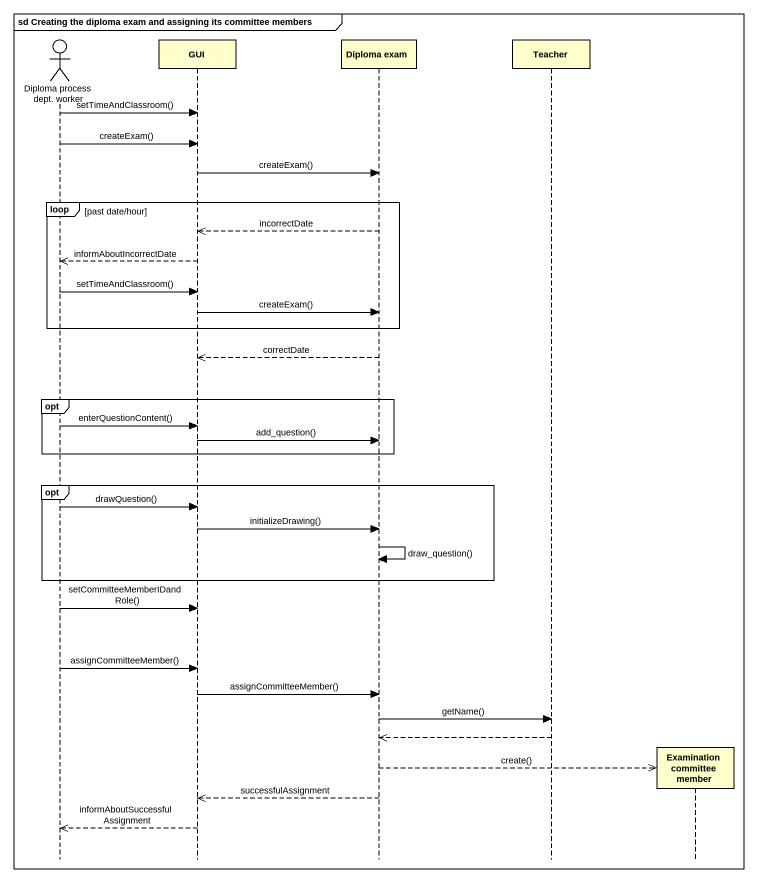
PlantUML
@startuml
mainframe sd Creating the diploma exam and assigning its committee members
hide footbox
actor "Diploma process dept. worker" as Diploma_process_dept_worker
participant GUI
participant "Diploma exam" as Diploma_exam
participant Teacher
participant "Examination committee member" as Examination_committee_member

Diploma_process_dept_worker -> GUI : setTimeAndClassroom()
Diploma_process_dept_worker -> GUI : createExam()
GUI -> Diploma_exam : createExam()
loop past date/hour
  Diploma_exam -->> GUI : incorrectDate
  GUI -->> Diploma_process_dept_worker : informAboutIncorrectDate
  Diploma_process_dept_worker -> GUI : setTimeAndClassroom()
  GUI -> Diploma_exam : createExam()
end
Diploma_exam -->> GUI : correctDate
opt
  Diploma_process_dept_worker -> GUI : enterQuestionContent()
  GUI -> Diploma_exam : add_question()
end
opt
  Diploma_process_dept_worker -> GUI : drawQuestion()
  GUI -> Diploma_exam : initializeDrawing()
  Diploma_exam -> Diploma_exam : draw_question()
end
Diploma_process_dept_worker -> GUI : setCommitteeMemberIDandRole()
Diploma_process_dept_worker -> GUI : assignCommitteeMember()
GUI -> Diploma_exam : assignCommitteeMember()
Diploma_exam -> Teacher : getName()
Teacher -->> Diploma_exam
Diploma_exam -->> Examination_committee_member ** : create()
Diploma_exam -->> GUI : successfulAssignment
GUI -->> Diploma_process_dept_worker : informAboutSuccessfulAssignment
@enduml
